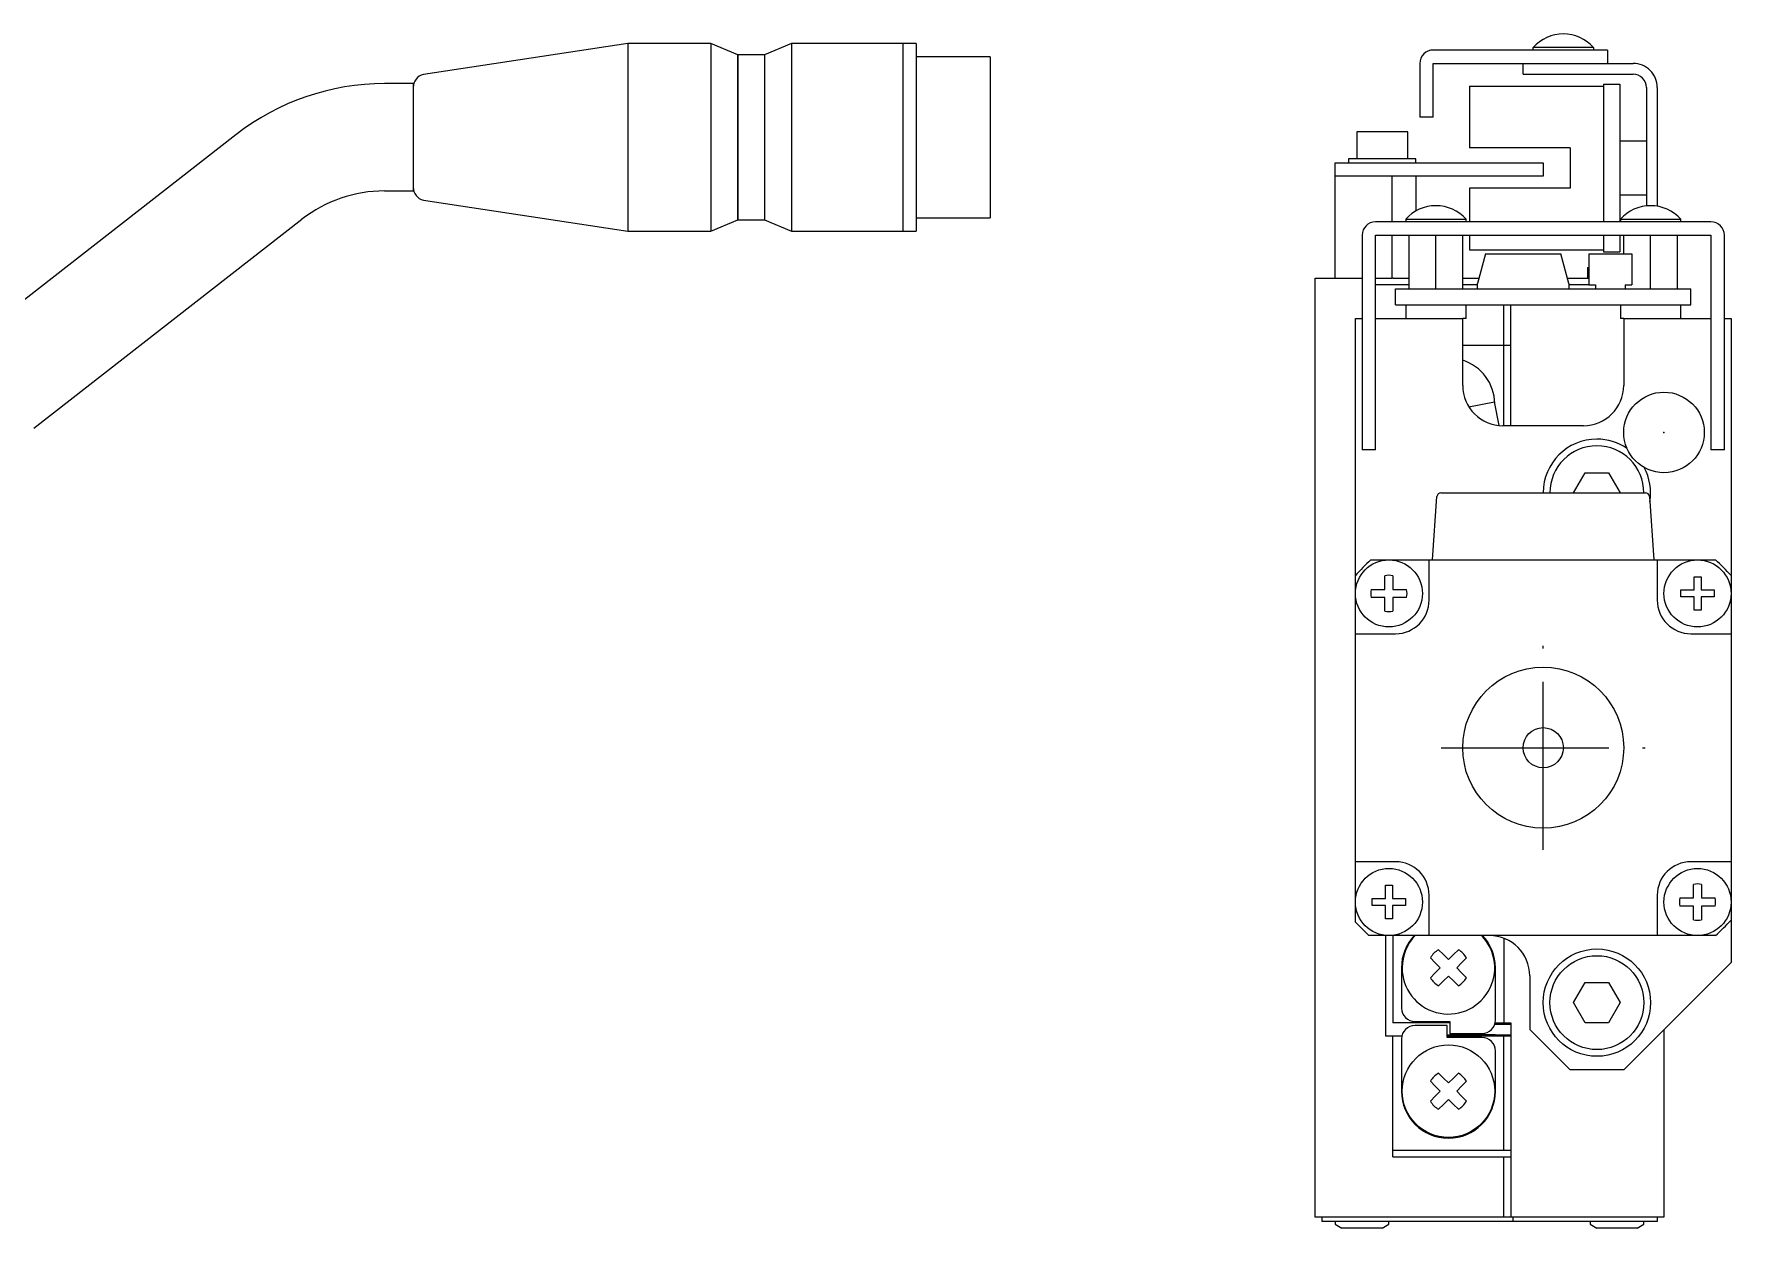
# Model space of a CAD drawing. Extents: x 60 to 444, y -31 to 289.
# Drawn here: x 274.5 to 401, y 140.9 to 229.9 of the extents above; entities that cross this region are included whole.
import ezdxf

# ---------------------------------------------------------------- set-up
doc = ezdxf.new("R2010")
doc.units = 0
doc.header["$LTSCALE"] = 10
doc.linetypes.add('CENTER', pattern=[2, 1.25, -0.25, 0.25, -0.25])
doc.layers.get('0').update_dxf_attribs({"linetype": 'CONTINUOUS'})

msp = doc.modelspace()

# ---------------------------------------------------------------- linework, layer by layer
at = {"color": 7, "linetype": 'CONTINUOUS'}
for p, q in [((318.7792, 229.168463), (303.545218, 226.852789)), ((318.7792, 229.168463), (318.7792, 222.168465)), ((324.9722, 229.168463), (318.7792, 229.168463)), ((324.9722, 229.168463), (324.9722, 222.168465)), ((326.9722, 228.318465), (324.9722, 229.168463)), ((330.9722, 229.168463), (328.9722, 228.318465)), ((330.9722, 229.168463), (330.9722, 222.168465)), ((339.2792, 229.168463), (330.9722, 229.168463)), ((339.2792, 229.168463), (339.2792, 222.168465)), ((339.2792, 229.168463), (339.2792, 222.168465)), ((340.279202, 229.168463), (339.2792, 229.168463)), ((340.279202, 229.168463), (340.279202, 222.168465)), ((387.486098, 229.693835), (387.488482, 229.688949)), ((389.51152, 229.688949), (389.513902, 229.693835)), ((389.51152, 229.688949), (389.513902, 229.693835)), ((326.9722, 228.318465), (326.9722, 222.168465)), ((326.9722, 222.168465), (326.9722, 228.318465)), ((328.9722, 228.318465), (326.9722, 228.318465)), ((328.9722, 228.318465), (328.9722, 222.168465)), ((345.779202, 228.168463), (340.279202, 228.168463)), ((345.779202, 228.168463), (345.779202, 222.168465)), ((391.8, 228.670361), (378.8, 228.670361)), ((388.5, 228.854675), (386.25, 228.854675)), ((386.25, 228.670361), (386.25, 228.854675)), ((390.75, 228.854675), (388.5, 228.854675)), ((390.75, 228.854675), (390.75, 228.670361)), ((391.8, 228.670361), (391.8, 227.670361)), ((377.8, 227.670361), (377.8, 223.670361)), ((378.8, 223.670361), (378.8, 227.670361)), ((378.8, 227.670361), (393.7, 227.670361)), ((385.5, 226.870361), (385.5, 227.670361)), ((385.5, 226.870361), (393.7, 226.870361)), ((302.7792, 226.168465), (300.641612, 226.168465)), ((302.7792, 226.168465), (302.7792, 218.168465)), ((381.5, 225.970361), (381.5, 221.370361)), ((381.5, 225.970361), (391.5, 225.970361)), ((391.5, 226.120361), (391.5, 215.870361)), ((391.5, 226.120361), (392.7, 226.120361)), ((392.7, 226.120361), (392.7, 215.870361)), ((394.7, 225.870361), (394.7, 217.049891)), ((395.5, 225.870361), (395.5, 217.022919)), ((378.8, 223.670361), (377.8, 223.670361)), ((289.572724, 222.362819), (269.59577, 206.784609)), ((318.7792, 222.168465), (318.7792, 215.168465)), ((324.9722, 222.168465), (324.9722, 215.168465)), ((326.9722, 222.168465), (326.9722, 216.018465)), ((326.9722, 216.018465), (326.9722, 222.168465)), ((328.9722, 222.168465), (328.9722, 216.018465)), ((330.9722, 222.168465), (330.9722, 215.168465)), ((339.2792, 222.168465), (339.2792, 215.168465)), ((339.2792, 222.168465), (339.2792, 215.168465)), ((340.279202, 222.168465), (340.279202, 215.168465)), ((345.779202, 222.168465), (345.779202, 216.168467)), ((375, 222.570361), (373.1, 222.570361)), ((373.1, 222.570361), (373.1, 220.570361)), ((376.9, 222.570361), (375, 222.570361)), ((376.9, 220.570361), (376.9, 222.570361)), ((389, 221.370361), (381.5, 221.370361)), ((389, 221.370361), (389, 218.370361)), ((394.7, 221.870361), (392.7, 221.870361)), ((371.5, 220.270361), (387, 220.270361)), ((371.5, 211.670361), (371.5, 220.270361)), ((375, 220.570361), (372.5, 220.570361)), ((372.5, 220.570361), (372.5, 220.270361)), ((377.5, 220.570361), (375, 220.570361)), ((377.5, 220.270361), (377.5, 220.570361)), ((387, 220.270361), (387, 219.270361)), ((387, 219.270361), (371.5, 219.270361)), ((375.73673, 215.870361), (375.73673, 219.270361)), ((377.5, 219.270361), (377.5, 216.668437)), ((300.641612, 218.168465), (302.7792, 218.168465)), ((381.5, 218.370361), (381.5, 215.870361)), ((389, 218.370361), (381.5, 218.370361)), ((392.7, 217.870361), (394.7, 217.870361)), ((303.545218, 217.484139), (318.7792, 215.168465)), ((377.988481, 216.888947), (377.986098, 216.893834)), ((380.013902, 216.893834), (380.011519, 216.888947)), ((274.515276, 200.476007), (294.49223, 216.054217)), ((318.7792, 215.168465), (324.9722, 215.168465)), ((324.9722, 215.168465), (326.9722, 216.018465)), ((326.9722, 216.018465), (328.9722, 216.018465)), ((328.9722, 216.018465), (330.9722, 215.168465)), ((330.9722, 215.168465), (339.2792, 215.168465)), ((339.2792, 215.168465), (340.279202, 215.168465)), ((340.279202, 216.168467), (345.779202, 216.168467)), ((399.5, 215.870361), (374.5, 215.870361)), ((376.75, 216.054674), (381.25, 216.054674)), ((376.75, 216.054674), (376.75, 215.870361)), ((381.25, 215.870361), (381.25, 216.054674)), ((392.75, 216.054674), (397.25, 216.054674)), ((392.75, 216.054674), (392.75, 215.870361)), ((397.25, 215.870361), (397.25, 216.054674)), ((373.5, 214.870361), (373.5, 198.870361)), ((374.5, 214.870361), (399.5, 214.870361)), ((374.5, 198.870361), (374.5, 214.870361)), ((375.73673, 211.670361), (375.73673, 214.870361)), ((377, 210.870361), (377, 214.870361)), ((379, 210.870361), (379, 214.870361)), ((381, 210.870361), (381, 214.870361)), ((381.5, 214.870361), (381.5, 213.770361)), ((381.5, 213.770361), (391.5, 213.770361)), ((391.5, 214.870361), (391.5, 213.620361)), ((392.7, 214.870361), (392.7, 213.620361)), ((393, 213.470361), (393, 214.870361)), ((395, 210.870361), (395, 214.870361)), ((397, 210.870361), (397, 214.870361)), ((399.5, 214.870361), (399.5, 198.870361)), ((400.5, 198.870361), (400.5, 214.870361)), ((382.689488, 213.470361), (382.1, 211.270361)), ((382.689488, 213.470361), (388.310512, 213.470361)), ((388.9, 211.270361), (388.310512, 213.470361)), ((390.4, 213.470361), (390.4, 211.170361)), ((390.4, 213.470361), (393.6, 213.470361)), ((391.5, 213.620361), (392.7, 213.620361)), ((393.6, 213.470361), (393.6, 211.170361)), ((370, 141.670361), (370, 211.670361)), ((370, 211.670361), (373.5, 211.670361)), ((374.5, 211.670361), (375.73673, 211.670361)), ((375.824894, 211.670361), (375.73673, 211.670361)), ((375.824894, 211.670361), (377, 211.670361)), ((381, 211.670361), (382.20718, 211.670361)), ((382.1, 210.870361), (382.1, 211.270361)), ((388.79282, 211.670361), (390.4, 211.670361)), ((388.9, 211.270361), (388.9, 210.870361)), ((390.3, 212.470361), (390.3, 211.670361)), ((390.3, 212.470361), (390.4, 212.470361)), ((377, 211.170361), (374.5, 211.170361)), ((376, 209.670361), (376, 210.870361)), ((376, 210.870361), (398, 210.870361)), ((382.1, 211.170361), (381, 211.170361)), ((390.4, 211.170361), (388.9, 211.170361)), ((390.4, 211.170361), (390.9, 211.170361)), ((390.9, 211.170361), (390.9, 210.870361)), ((393.1, 211.170361), (393.6, 211.170361)), ((393.1, 211.170361), (393.1, 210.870361)), ((398, 209.670361), (398, 210.870361)), ((376, 209.670361), (398, 209.670361)), ((376.75, 209.670361), (376.75, 208.670361)), ((381.25, 208.670361), (381.25, 209.670361)), ((384.070754, 200.670361), (384.070754, 209.670361)), ((384.586969, 200.670361), (384.586969, 209.670361)), ((392.75, 209.670361), (392.75, 208.670361)), ((397.25, 208.670361), (397.25, 209.670361)), ((373, 163.670361), (373, 208.670361)), ((373, 208.670361), (373.5, 208.670361)), ((374.5, 208.670361), (381, 208.670361)), ((381, 203.670361), (381, 208.670361)), ((381.25, 208.670361), (381, 208.670361)), ((393, 208.670361), (392.75, 208.670361)), ((393, 208.670361), (393, 203.670361)), ((393, 208.670361), (399.5, 208.670361)), ((400.5, 208.670361), (401, 208.670361)), ((401, 208.670361), (401, 160.670361)), ((381, 206.670361), (384.586969, 206.670361)), ((381.45657, 202.079461), (383.364163, 202.45026)), ((383.707359, 200.684668), (383.364163, 202.45026)), ((390, 200.670361), (384, 200.670361)), ((374.5, 198.870361), (373.5, 198.870361)), ((400.5, 198.870361), (399.5, 198.870361)), ((389.267949, 195.670361), (390.133975, 197.170361)), ((390.133975, 197.170361), (391.866025, 197.170361)), ((391.866025, 197.170361), (392.732051, 195.670361)), ((378.75, 190.670361), (379.080119, 195.391288)), ((379.379389, 195.670361), (394.620611, 195.670361)), ((394.919881, 195.391288), (395.25, 190.670361)), ((374.154767, 190.670361), (399.845233, 190.670361)), ((378.5, 187.670361), (378.5, 190.670361)), ((395.5, 190.670361), (395.5, 187.670361)), ((374.183755, 188.470361), (375.2, 188.470361)), ((375.2, 188.470361), (375.2, 189.486606)), ((375.8, 189.486606), (375.8, 188.470361)), ((375.8, 188.470361), (376.816245, 188.470361)), ((398.24, 189.418594), (398.76, 189.418594)), ((398.24, 188.430361), (398.24, 189.418594)), ((398.76, 189.418594), (398.76, 188.430361)), ((375.2, 187.870361), (374.183755, 187.870361)), ((375.2, 186.854116), (375.2, 187.870361)), ((375.8, 187.870361), (375.8, 186.854116)), ((376.816245, 187.870361), (375.8, 187.870361)), ((397.251767, 187.910361), (397.251767, 188.430361)), ((397.251767, 188.430361), (398.24, 188.430361)), ((398.24, 187.910361), (397.251767, 187.910361)), ((398.24, 186.922128), (398.24, 187.910361)), ((398.76, 188.430361), (399.748233, 188.430361)), ((398.76, 187.910361), (398.76, 186.922128)), ((399.748233, 187.910361), (398.76, 187.910361)), ((399.748233, 188.430361), (399.748233, 187.910361)), ((398.76, 186.922128), (398.24, 186.922128)), ((373, 185.170361), (376, 185.170361)), ((398, 185.170361), (401, 185.170361)), ((376, 168.170361), (373, 168.170361)), ((401, 168.170361), (398, 168.170361)), ((375.24, 166.418594), (375.76, 166.418594)), ((375.24, 165.430361), (375.24, 166.418594)), ((375.76, 166.418594), (375.76, 165.430361)), ((398.2, 165.470361), (398.2, 166.486606)), ((398.8, 166.486606), (398.8, 165.470361)), ((374.251767, 164.910361), (374.251767, 165.430361)), ((374.251767, 165.430361), (375.24, 165.430361)), ((375.24, 164.910361), (374.251767, 164.910361)), ((375.24, 163.922128), (375.24, 164.910361)), ((375.76, 165.430361), (376.748233, 165.430361)), ((375.76, 164.910361), (375.76, 163.922128)), ((376.748233, 164.910361), (375.76, 164.910361)), ((376.748233, 165.430361), (376.748233, 164.910361)), ((378.5, 162.670361), (378.5, 165.670361)), ((395.5, 165.670361), (395.5, 162.670361)), ((397.183755, 165.470361), (398.2, 165.470361)), ((398.2, 164.870361), (397.183755, 164.870361)), ((398.2, 163.854116), (398.2, 164.870361)), ((398.8, 165.470361), (399.816245, 165.470361)), ((399.816245, 164.870361), (398.8, 164.870361)), ((398.8, 164.870361), (398.8, 163.854116)), ((373, 163.670361), (374, 162.670361)), ((375.76, 163.922128), (375.24, 163.922128)), ((399.845233, 162.670361), (374, 162.670361)), ((375.275292, 155.170361), (375.275292, 162.670361)), ((375.793779, 162.670361), (375.793779, 156.170361)), ((384.070754, 162.472768), (384.070754, 156.170361)), ((384.070754, 162.472768), (384.070754, 156.670361)), ((378.953266, 160.646567), (378.600567, 161.018738)), ((379.320784, 160.270361), (378.953266, 160.646567)), ((379.560332, 161.253633), (379.188161, 161.606331)), ((379.936538, 160.886115), (379.560332, 161.253633)), ((379.936538, 160.886115), (380.312744, 161.253633)), ((380.312744, 161.253633), (380.684915, 161.606331)), ((380.552292, 160.270361), (380.91981, 160.646567)), ((380.91981, 160.646567), (381.272508, 161.018738)), ((393, 152.670361), (401, 160.670361)), ((376.436538, 160.270361), (376.436538, 157.270361)), ((378.953266, 159.894155), (378.600567, 159.521984)), ((379.320784, 160.270361), (378.953266, 159.894155)), ((379.936538, 159.654607), (379.560332, 159.287089)), ((379.936538, 159.654607), (380.312744, 159.287089)), ((380.552292, 160.270361), (380.91981, 159.894155)), ((380.91981, 159.894155), (381.272508, 159.521984)), ((383.436538, 156.370361), (383.436538, 160.270361)), ((386, 159.670361), (386, 155.670361)), ((379.560332, 159.287089), (379.188161, 158.93439)), ((380.312744, 159.287089), (380.684915, 158.93439)), ((389.267949, 157.670361), (390.133975, 159.170361)), ((390.133975, 159.170361), (391.866025, 159.170361)), ((391.866025, 159.170361), (392.732051, 157.670361)), ((390.133975, 156.170361), (389.267949, 157.670361)), ((392.732051, 157.670361), (391.866025, 156.170361)), ((380.036538, 156.170361), (375.793779, 156.170361)), ((377.436538, 156.270361), (380.036538, 156.270361)), ((379.836538, 155.970361), (377.436538, 155.970361)), ((379.836538, 155.070361), (379.836538, 155.970361)), ((380.036538, 156.270361), (380.036538, 155.370361)), ((383.390477, 156.070361), (384.586969, 156.070361)), ((383.416334, 156.170361), (384.586969, 156.170361)), ((384.586969, 156.170361), (384.586969, 141.670361)), ((386, 155.670361), (389, 152.670361)), ((391.866025, 156.170361), (390.133975, 156.170361)), ((396, 155.670361), (396, 141.670361)), ((376.44746, 155.170361), (375.275292, 155.170361)), ((375.793779, 146.170361), (375.793779, 155.170361)), ((376.436538, 154.970361), (376.436538, 151.070361)), ((376.456742, 155.170361), (376.44746, 155.170361)), ((379.836538, 155.270361), (380.839821, 155.270361)), ((379.836538, 155.270361), (384.586969, 155.270361)), ((384.586969, 155.170361), (379.836538, 155.170361)), ((382.436538, 155.070361), (379.836538, 155.070361)), ((380, 155.270361), (380.839821, 155.270361)), ((380, 155.270361), (380.839821, 155.270361)), ((380.036538, 155.370361), (382.436538, 155.370361)), ((380.876854, 155.270361), (380.215772, 155.270361)), ((380.227926, 155.270361), (380.215772, 155.270361)), ((380.227926, 155.270361), (380.215772, 155.270361)), ((380.839821, 155.270361), (380.215772, 155.270361)), ((380.227926, 155.270361), (380.488398, 155.270361)), ((380.488398, 155.270361), (380.227926, 155.270361)), ((380.839821, 155.270361), (380.488398, 155.270361)), ((380.839821, 155.270361), (380.488398, 155.270361)), ((380.839108, 155.270361), (380.831323, 155.270361)), ((380.839821, 155.270361), (380.831323, 155.270361)), ((380.839108, 155.270361), (380.831323, 155.270361)), ((380.839821, 155.270361), (380.831323, 155.270361)), ((380.839821, 155.270361), (380.839108, 155.270361)), ((380.839108, 155.270361), (380.839821, 155.270361)), ((383.437354, 155.270361), (380.876854, 155.270361)), ((384.070754, 146.670361), (384.070754, 155.170361)), ((383.436538, 151.070361), (383.436538, 154.070361)), ((378.953266, 151.446567), (378.600567, 151.818738)), ((379.560332, 152.053633), (379.188161, 152.406331)), ((379.936538, 151.686115), (379.560332, 152.053633)), ((379.936538, 151.686115), (380.312744, 152.053633)), ((380.312744, 152.053633), (380.684915, 152.406331)), ((380.91981, 151.446567), (381.272508, 151.818738)), ((393, 152.670361), (389, 152.670361)), ((378.953266, 150.694155), (378.600567, 150.321984)), ((379.320784, 151.070361), (378.953266, 151.446567)), ((379.320784, 151.070361), (378.953266, 150.694155)), ((380.552292, 151.070361), (380.91981, 151.446567)), ((380.552292, 151.070361), (380.91981, 150.694155)), ((380.91981, 150.694155), (381.272508, 150.321984)), ((379.560332, 150.087089), (379.188161, 149.73439)), ((379.936538, 150.454607), (379.560332, 150.087089)), ((379.936538, 150.454607), (380.312744, 150.087089)), ((380.312744, 150.087089), (380.684915, 149.73439)), ((375.793779, 146.670361), (384.586969, 146.670361)), ((375.793779, 146.170361), (384.586969, 146.170361)), ((384.070754, 141.670361), (384.070754, 146.170361)), ((396, 141.670361), (370, 141.670361)), ((370.5, 141.670361), (370.5, 141.370361)), ((384.744369, 141.670361), (384.744369, 141.370361)), ((395.5, 141.670361), (395.5, 141.370361)), ((395.5, 141.370361), (370.5, 141.370361)), ((371.5, 141.370361), (371.5, 141.159036)), ((371.5, 141.159036), (372, 140.870361)), ((375, 140.870361), (372, 140.870361)), ((375, 140.870361), (375.5, 141.159036)), ((375.5, 141.159036), (375.5, 141.370361)), ((390.5, 141.370361), (390.5, 141.159036)), ((390.5, 141.159036), (391, 140.870361)), ((394, 140.870361), (391, 140.870361)), ((394, 140.870361), (394.5, 141.159036)), ((394.5, 141.159036), (394.5, 141.370361))]:
    msp.add_line(p, q, dxfattribs=at)
at = {"color": 4, "linetype": 'CENTER'}
for p, q in [((387, 169.070361), (387, 184.270361)), ((379.4, 176.670361), (394.6, 176.670361))]:
    msp.add_line(p, q, dxfattribs=at)
at = {"color": 7, "linetype": 'CONTINUOUS'}
for centre, radius in [((396, 200.170361), 3), ((375.5, 188.170361), 2.5), ((398.5, 188.170361), 2.5), ((387, 176.670361), 6), ((387, 176.670361), 1.5), ((375.5, 165.170361), 2.5), ((398.5, 165.170361), 2.5), ((391, 157.670361), 4), ((391, 157.670361), 3.5), ((379.936538, 151.070361), 3.45)]:
    msp.add_circle(centre, radius, dxfattribs=at)
for centre, radius, start, end in [((388.5, 226.870361), 3, 41.409622, 138.590365), ((378.8, 227.670361), 1, 90, 180), ((303.779202, 225.880547), 1.000002, 103.531698, 180), ((393.700001, 225.870362), 1.799999, 359.9999572, 90.0000428), ((393.700001, 225.870362), 0.999999, 359.9999572, 90.0000428), ((300.641612, 208.168465), 18, 90, 127.947431), ((300.641612, 208.168465), 10, 90, 127.947431), ((303.779202, 218.456381), 1.000002, 180, 256.468302), ((379, 214.070361), 3, 41.409622, 138.590378), ((395, 214.070361), 3, 41.409622, 138.590378), ((374.5, 214.870361), 1, 90, 180), ((399.5, 214.870361), 1, 0, 90), ((379.936538, 202.270361), 3.45, 1.133776, 72.046206), ((384, 203.670361), 3, 180, 270), ((390, 203.670361), 3, 270, 0), ((391, 195.670361), 4, 90, 180), ((391, 195.670361), 3.5, 90, 180), ((391, 195.670361), 4, 55.836679, 90), ((391, 195.670361), 3.5, 0, 90), ((391, 195.670361), 4, 350.585256, 28.137746), ((379.379389, 195.370361), 0.3, 90, 176), ((394.620611, 195.370361), 0.3, 4, 90), ((387, 176.670361), 19, 132.536898, 137.463102), ((387, 176.670361), 19, 42.536898, 47.463102), ((375.5, 188.170361), 1.35, 167.160412, 192.839588), ((375.5, 188.170361), 1.35, 77.160412, 102.839588), ((375.5, 188.170361), 1.35, 347.160412, 12.839588), ((376, 187.670361), 2.5, 270, 0), ((398, 187.670361), 2.5, 180, 270), ((375.5, 188.170361), 1.35, 257.160412, 282.839588), ((376, 165.670361), 2.5, 0, 90), ((398, 165.670361), 2.5, 90, 180), ((398.5, 165.170361), 1.35, 77.160412, 102.839588), ((398.5, 165.170361), 1.35, 167.160412, 192.839588), ((398.5, 165.170361), 1.35, 347.160412, 12.839588), ((398.5, 165.170361), 1.35, 257.160412, 282.839588), ((387, 176.670361), 19, 312.536898, 317.463102), ((379.936538, 160.270361), 3.5, 136.708192, 180), ((379.936538, 160.270361), 3.45, 180, 44.07921), ((379.936538, 160.270361), 3.45, 135.92079, 180), ((379.936538, 160.270361), 3.5, 0, 43.291808), ((383, 159.670361), 3, 0, 90), ((379.936538, 160.270361), 1.531302, 119.25645, 150.74355), ((379.936538, 160.270361), 1.531302, 29.25645, 60.74355), ((379.936538, 160.270361), 1.531302, 209.25645, 240.74355), ((379.936538, 160.270361), 1.531302, 299.25645, 330.74355), ((377.436538, 157.270361), 1, 180, 270), ((377.436538, 154.970361), 1, 90, 180), ((382.436538, 156.370361), 1, 270, 0), ((382.436538, 154.070361), 1, 0, 90), ((379.936538, 151.070361), 1.531302, 119.25645, 150.74355), ((379.936538, 151.070361), 1.531302, 29.25645, 60.74355), ((379.936538, 151.070361), 3.5, 180, 0), ((379.936538, 151.070361), 1.531302, 209.25645, 240.74355), ((379.936538, 151.070361), 1.531302, 299.25645, 330.74355)]:
    msp.add_arc(centre, radius, start, end, dxfattribs=at)
at = {"color": 7}
for p in [(374.5, 208.670361), (399.5, 208.670361), (396, 200.170361), (387, 176.670361)]:
    msp.add_point(p, dxfattribs=at)

doc.saveas('drawing.dxf')
